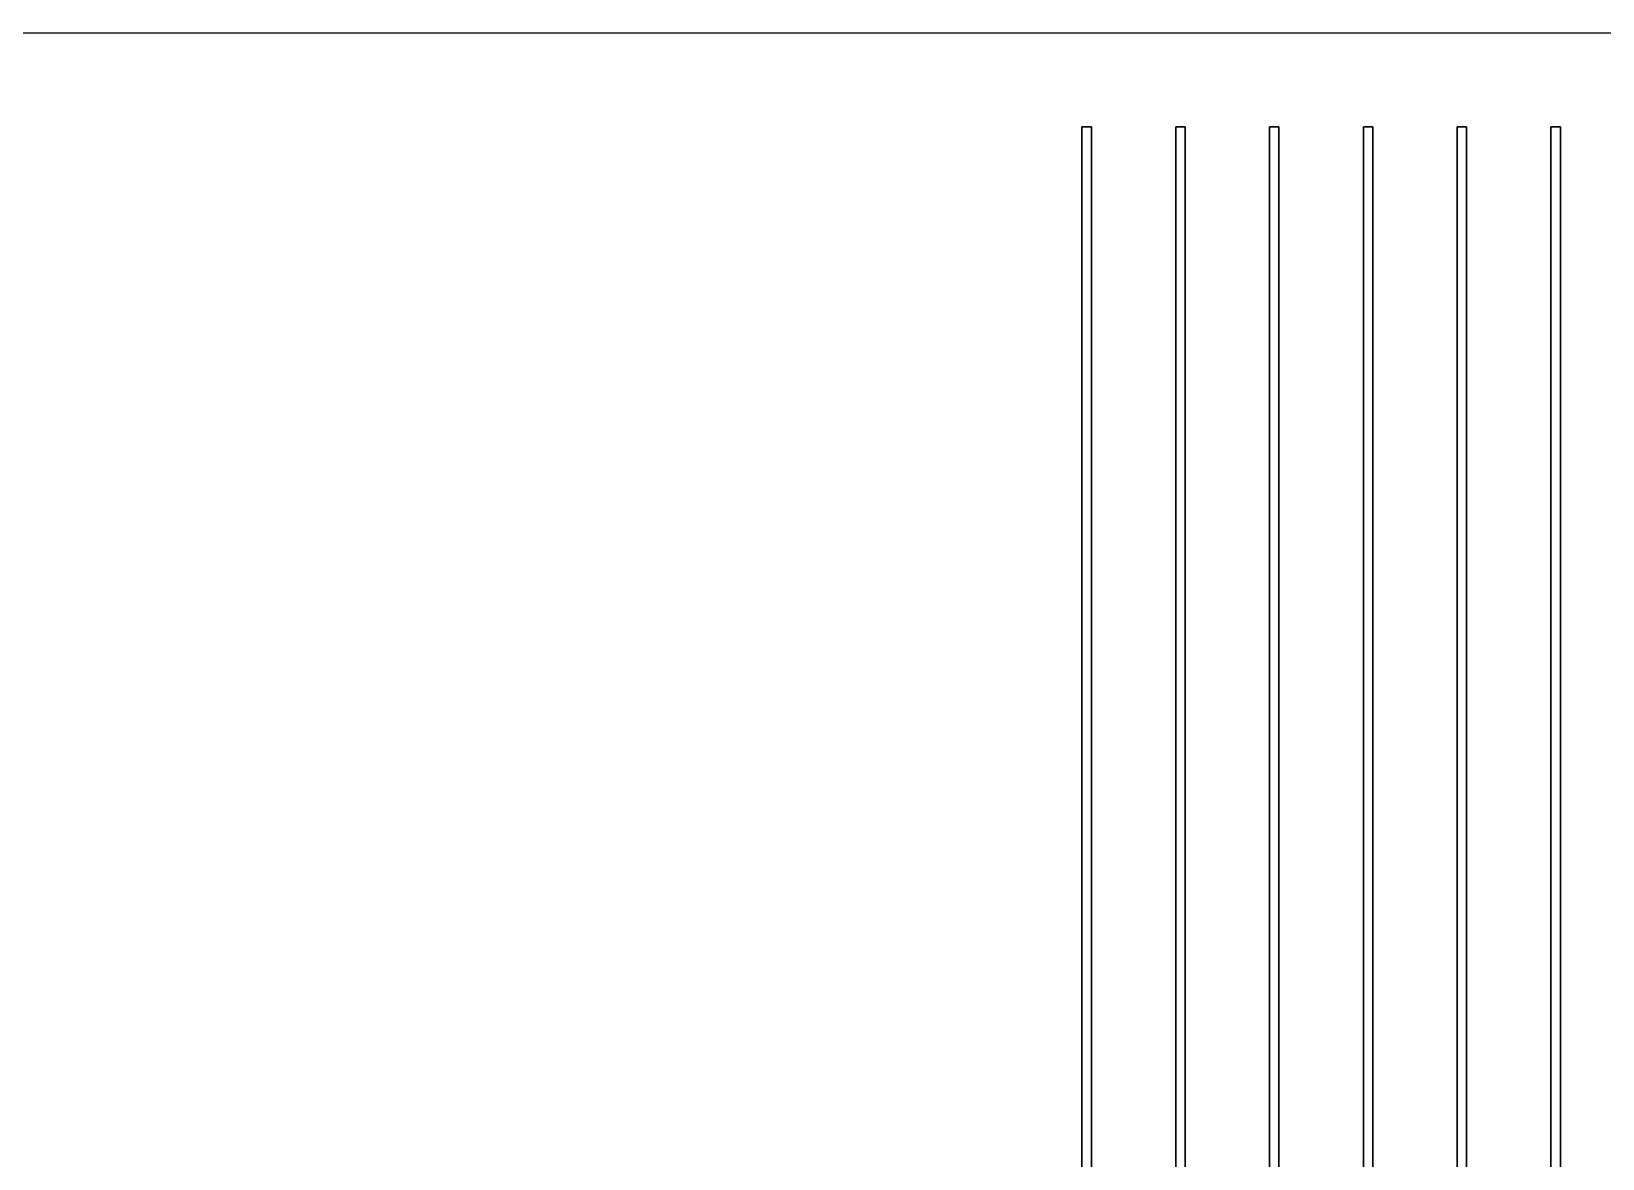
# Model space of a CAD drawing. Extents: x -1 to 801, y -731 to 1.
# Drawn here: x 295 to 630, y -365 to -124.7 of the extents above; entities that cross this region are included whole.
import ezdxf

# ---------------------------------------------------------------- set-up
doc = ezdxf.new("R2010")
doc.units = 0
doc.layers.add('IQ_200_3D', color=1, linetype='Continuous')
doc.layers.add('IQ_204_2D', color=7, linetype='Continuous')

msp = doc.modelspace()

# ---------------------------------------------------------------- linework, layer by layer
at = {"layer": 'IQ_200_3D'}
for points in [[(0, -655, 650), (0, -102, 650), (800, -102, 650), (800, -655, 650)], [(53.76, -120, 890), (53.76, -125, 895), (746.24, -125, 895), (746.24, -120, 890)]]:
    msp.add_3dface(points, dxfattribs=at)
for points, invisible_edges in [([(764.36, -128.91, 890), (762.49, -124.38, 890), (37.51, -124.38, 890), (35.64, -128.91, 890)], 10), ([(746.24, -580.05, 895), (53.76, -580.05, 895), (53.76, -125, 895), (746.24, -125, 895)], 10), ([(765, -133.76, 890), (764.36, -128.91, 890), (35.64, -128.91, 890), (35, -133.76, 890)], 10), ([(765, -133.76, 890), (35, -133.76, 890), (35, -621.29, 890), (765, -621.29, 890)], 5)]:
    msp.add_3dface(points, dxfattribs=dict(at, invisible_edges=invisible_edges))
at = {"layer": 'IQ_204_2D'}
msp.add_lwpolyline([(53.76, -125), (746.24, -125, -0.414214), (755, -133.76), (755, -571.29, -0.414214), (746.24, -580.05), (53.76, -580.05, -0.414214), (45, -571.29), (45, -133.76, -0.414214)], format="xyb", close=True, dxfattribs=at)
for points in [[(519, -145), (521, -145), (521, -560.05), (519, -560.05)], [(539, -145), (541, -145), (541, -560.05), (539, -560.05)], [(559, -145), (561, -145), (561, -560.05), (559, -560.05)], [(579, -145), (581, -145), (581, -560.05), (579, -560.05)], [(599, -145), (601, -145), (601, -560.05), (599, -560.05)], [(619, -145), (621, -145), (621, -560.05), (619, -560.05)]]:
    msp.add_lwpolyline(points, close=True, dxfattribs=at)

# ---------------------------------------------------------------- meshes
at = {"layer": 'IQ_200_3D'}
mesh = msp.add_polymesh((6, 3), dxfattribs=at)
for k, corner in enumerate([(521, -560.05, 900), (521, -560.05, 895), (521, -560.05, 895), (519, -560.05, 900), (519, -560.05, 895), (519, -560.05, 895), (519, -145, 900), (519, -145, 895), (519, -560.05, 895), (521, -145, 900), (521, -145, 895), (521, -560.05, 895), (521, -145, 900), (521, -145, 900), (521, -560.05, 900), (519, -145, 900), (519, -145, 900), (519, -560.05, 900)]):
    mesh.set_mesh_vertex(divmod(k, 3), corner)
mesh = msp.add_polymesh((6, 3), dxfattribs=at)
for k, corner in enumerate([(541, -560.05, 900), (541, -560.05, 895), (541, -560.05, 895), (539, -560.05, 900), (539, -560.05, 895), (539, -560.05, 895), (539, -145, 900), (539, -145, 895), (539, -560.05, 895), (541, -145, 900), (541, -145, 895), (541, -560.05, 895), (541, -145, 900), (541, -145, 900), (541, -560.05, 900), (539, -145, 900), (539, -145, 900), (539, -560.05, 900)]):
    mesh.set_mesh_vertex(divmod(k, 3), corner)
mesh = msp.add_polymesh((6, 3), dxfattribs=at)
for k, corner in enumerate([(561, -560.05, 900), (561, -560.05, 895), (561, -560.05, 895), (559, -560.05, 900), (559, -560.05, 895), (559, -560.05, 895), (559, -145, 900), (559, -145, 895), (559, -560.05, 895), (561, -145, 900), (561, -145, 895), (561, -560.05, 895), (561, -145, 900), (561, -145, 900), (561, -560.05, 900), (559, -145, 900), (559, -145, 900), (559, -560.05, 900)]):
    mesh.set_mesh_vertex(divmod(k, 3), corner)
mesh = msp.add_polymesh((6, 3), dxfattribs=at)
for k, corner in enumerate([(581, -560.05, 900), (581, -560.05, 895), (581, -560.05, 895), (579, -560.05, 900), (579, -560.05, 895), (579, -560.05, 895), (579, -145, 900), (579, -145, 895), (579, -560.05, 895), (581, -145, 900), (581, -145, 895), (581, -560.05, 895), (581, -145, 900), (581, -145, 900), (581, -560.05, 900), (579, -145, 900), (579, -145, 900), (579, -560.05, 900)]):
    mesh.set_mesh_vertex(divmod(k, 3), corner)
mesh = msp.add_polymesh((6, 3), dxfattribs=at)
for k, corner in enumerate([(601, -560.05, 900), (601, -560.05, 895), (601, -560.05, 895), (599, -560.05, 900), (599, -560.05, 895), (599, -560.05, 895), (599, -145, 900), (599, -145, 895), (599, -560.05, 895), (601, -145, 900), (601, -145, 895), (601, -560.05, 895), (601, -145, 900), (601, -145, 900), (601, -560.05, 900), (599, -145, 900), (599, -145, 900), (599, -560.05, 900)]):
    mesh.set_mesh_vertex(divmod(k, 3), corner)
mesh = msp.add_polymesh((6, 3), dxfattribs=at)
for k, corner in enumerate([(621, -560.05, 900), (621, -560.05, 895), (621, -560.05, 895), (619, -560.05, 900), (619, -560.05, 895), (619, -560.05, 895), (619, -145, 900), (619, -145, 895), (619, -560.05, 895), (621, -145, 900), (621, -145, 895), (621, -560.05, 895), (621, -145, 900), (621, -145, 900), (621, -560.05, 900), (619, -145, 900), (619, -145, 900), (619, -560.05, 900)]):
    mesh.set_mesh_vertex(divmod(k, 3), corner)

doc.saveas('drawing.dxf')
